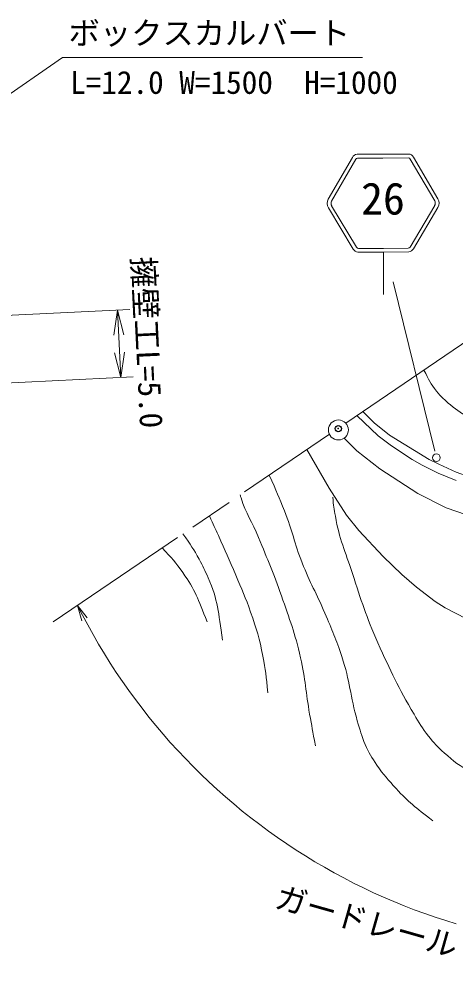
# Model space of a CAD drawing. Units: millimetres, scale not verified. Extents: x 40000 to 680000, y 20000 to 380000.
# Drawn here: x 336087 to 370951, y 239316 to 314927 of the extents above; entities that cross this region are included whole.
import ezdxf
from ezdxf.enums import TextEntityAlignment as Align

# ---------------------------------------------------------------- set-up
doc = ezdxf.new("R2010")
doc.units = ezdxf.units.MM
doc.header["$LTSCALE"] = 1000
doc.header["$PDMODE"] = 32
doc.header["$PDSIZE"] = 500
doc.linetypes.add('CHAIN', pattern=[18.5, 12, -1.5, 3.5, -1.5])
for name, color, linetype, lineweight in [('M-BGD', 7, 'Continuous', 13), ('M-BMK', 2, 'CHAIN', 13), ('M-BMK-SRVR', 3, 'Continuous', 13), ('M-STR-HTXT', 7, 'Continuous', 13), ('M-STR-STRC', 7, 'Continuous', 13)]:
    doc.layers.add(name, color=color, linetype=linetype, lineweight=lineweight)
doc.layers.add('M-OTRS', color=6, linetype='Continuous')
doc.styles.add('ＭＳ ゴシック', font='')
doc.styles.get('ＭＳ ゴシック').set_extended_font_data('MS Gothic')

msp = doc.modelspace()

# ---------------------------------------------------------------- linework, layer by layer
at = {"layer": 'M-BGD'}
for points in [[(363566, 283509), (364473, 282604), (365703, 281630), (368884, 279683), (369647, 279302), (371046, 278668), (372064, 278287), (373039, 277991), (374310, 277695), (375455, 277527), (376938, 277486), (378082, 277571), (379947, 277870), (382574, 278592), (383930, 279144), (385159, 279696), (386430, 280333), (388548, 281606), (401258, 287635)], [(363096, 283190), (364813, 281587), (365874, 280782), (367527, 279682), (368333, 279216), (369605, 278582), (371047, 277989)], [(359095, 280469), (360875, 277388), (362276, 275227), (363251, 273999), (365203, 271924), (366687, 270484), (367875, 269468), (369359, 268325), (370165, 267817), (371861, 266928)]]:
    msp.add_lwpolyline(points, dxfattribs=at)
msp.add_circle((369462, 279826), 305, dxfattribs=at)
for points, knots in [([(368465, 286840), (368859, 286042), (368986, 285746), (369473, 285151), (369858, 284680), (370105, 284436), (370575, 284050), (371165, 283567), (371534, 283343), (372187, 282949), (372865, 282540), (373264, 282328), (374010, 282061), (375299, 281598), (376092, 281574), (377401, 281173), (378283, 280903), (378767, 280710), (379606, 280328), (380815, 279777), (381222, 279468), (382532, 278592)], [0, 0, 0, 0, 1, 1, 1, 2, 2, 2, 3, 3, 3, 4, 4, 4, 5, 5, 5, 6, 6, 6, 7, 7, 7, 7]), ([(356096, 278430), (356710, 277079), (356871, 276695), (357317, 275562), (357943, 273969), (358102, 273006), (358727, 271411), (359356, 269805), (359871, 268974), (360544, 267385), (361113, 266044), (361441, 265293), (361903, 263911), (362557, 261958), (362562, 260761), (363137, 258784), (363356, 258029), (363465, 257599), (363774, 256877), (364066, 256195), (364295, 255840), (364708, 255225), (365232, 254443), (365601, 254056), (366235, 253361), (367263, 252235), (367744, 251905), (369162, 250778)], [0, 0, 0, 0, 1, 1, 1, 2, 2, 2, 3, 3, 3, 4, 4, 4, 5, 5, 5, 6, 6, 6, 7, 7, 7, 8, 8, 8, 9, 9, 9, 9]), ([(353771, 276849), (353799, 276740), (353812, 276709), (353840, 276619), (354246, 275325), (354729, 274697), (355242, 273441), (355980, 271631), (356427, 270628), (357068, 268781), (357732, 266866), (358156, 265801), (358598, 263823), (358987, 262082), (359015, 261071), (359326, 259314), (359501, 258326), (359557, 258010), (359790, 256789)], [0, 0, 0, 0, 1, 1, 1, 2, 2, 2, 3, 3, 3, 4, 4, 4, 5, 5, 5, 6, 6, 6, 6]), ([(361172, 276667), (361238, 275953), (361285, 275735), (361386, 275142), (361698, 273303), (362173, 272340), (362746, 270566), (363455, 268368), (363844, 267125), (364785, 265015), (365804, 262730), (366418, 261462), (367671, 259296), (368079, 258592), (368321, 258203), (368817, 257559), (369261, 256984), (369541, 256679), (370090, 256204), (370861, 255537), (371314, 255167), (372210, 254680), (373024, 254238), (373508, 254040), (374372, 253707), (375901, 253117), (376539, 253053), (378442, 252693)], [0, 0, 0, 0, 1, 1, 1, 2, 2, 2, 3, 3, 3, 4, 4, 4, 5, 5, 5, 6, 6, 6, 7, 7, 7, 8, 8, 8, 9, 9, 9, 9]), ([(351316, 275180), (351667, 274410), (351755, 274213), (352034, 273592), (352585, 272362), (352895, 271672), (353422, 270431), (353909, 269282), (354205, 268645), (354611, 267465), (355075, 266117), (355321, 265349), (355588, 263948), (355804, 262817), (355855, 262396), (355972, 261024)], [0, 0, 0, 0, 1, 1, 1, 2, 2, 2, 3, 3, 3, 4, 4, 4, 5, 5, 5, 5]), ([(349197, 273740), (349843, 272803), (350048, 272532), (350496, 271700), (350801, 271133), (350962, 270808), (351218, 270217), (352014, 268378), (352009, 267525), (352366, 265217)], [0, 0, 0, 0, 1, 1, 1, 2, 2, 2, 3, 3, 3, 3]), ([(347528, 272605), (348345, 271773), (348596, 271453), (349183, 270639), (350188, 269246), (350388, 268549), (351136, 266699)], [0, 0, 0, 0, 1, 1, 1, 2, 2, 2, 2])]:
    msp.add_open_spline(points, degree=3, knots=knots, dxfattribs=at)
at = {"layer": 'M-BMK'}
for p, q in [((362212, 282588), (377646, 293082)), ((338828, 266689), (360903, 281699))]:
    msp.add_line(p, q, dxfattribs=at)
msp.add_lwpolyline([(421588, 291522), (418272, 290694), (415561, 289795), (409853, 288051), (406321, 286651), (399097, 283227), (394340, 280336), (392223, 278653), (390040, 277003), (387716, 275828), (384961, 274873), (382095, 274384), (379462, 274151), (375513, 274323), (372736, 274956), (370230, 275828), (367975, 276961), (364937, 278922), (363104, 280366), (362097, 281398)], dxfattribs=at)
at = {"layer": 'M-BMK-SRVR'}
msp.add_circle((361625, 282044), 800, dxfattribs=at)
at = {"layer": 'M-OTRS'}
msp.add_point((361611, 282149), dxfattribs=at)
at = {"layer": 'M-STR-HTXT'}
for p, q in [((316926, 296157), (339560, 311829)), ((339560, 311829), (363560, 311829)), ((326161, 290773), (344965, 291687)), ((343966, 291638), (343664, 289621)), ((343966, 291638), (344229, 286239)), ((343966, 291638), (344463, 289660)), ((344229, 286239), (343732, 288218)), ((344229, 286239), (344531, 288256)), ((326424, 285374), (345228, 286288)), ((340774, 268013), (341107, 266782)), ((340774, 268013), (341555, 267005))]:
    msp.add_line(p, q, dxfattribs=at)
msp.add_lwpolyline([(340774, 268013), (341175, 267224), (341590, 266443), (342019, 265669), (342461, 264903), (342917, 264144), (343387, 263395), (343869, 262653), (344365, 261920), (344874, 261197), (345396, 260482), (345930, 259777), (346477, 259081), (347036, 258396), (347607, 257720), (348190, 257055), (348785, 256400), (349392, 255756), (350010, 255122), (350639, 254500), (351279, 253889), (351929, 253290), (352591, 252702), (353263, 252127), (353944, 251563), (354636, 251011), (355338, 250472), (356049, 249946), (356769, 249432), (357499, 248931), (358237, 248443), (358983, 247969), (359738, 247508), (360502, 247060), (361273, 246626), (362051, 246206), (362837, 245800), (363630, 245408), (364430, 245030), (365237, 244666), (366050, 244317), (366869, 243982), (367693, 243662), (368524, 243357), (369360, 243066), (370200, 242791), (371046, 242530)], dxfattribs=at)
at = {"layer": 'M-STR-STRC'}
for p, q in [((362749, 303845), (360818, 300502)), ((363008, 303695), (361077, 300352)), ((367366, 303713), (369324, 300386)), ((367625, 303865), (369583, 300538)), ((360827, 299814), (362806, 296507)), ((361084, 299968), (363064, 296661)), ((369321, 300002), (367369, 296679)), ((369580, 299850), (367627, 296527)), ((365219, 296272), (365219, 292886)), ((369345, 280351), (366006, 293898))]:
    msp.add_line(p, q, dxfattribs=at)
for points in [[(367250, 304115), (365186, 304098), (363121, 304098)], [(367217, 303814), (365188, 303798), (363157, 303798)], [(367212, 296588), (365217, 296572), (363221, 296572)], [(367252, 296289), (365219, 296272), (363184, 296272)]]:
    msp.add_lwpolyline(points, dxfattribs=at)
for centre, radius, start, end in [((363139, 303671), 427, 92.29572, 156.02366), ((367236, 303688), 427, 24.44946, 88.1774), ((363179, 303608), 191, 96.53703, 152.95737), ((367196, 303624), 191, 27.51575, 83.93609), ((361445, 300166), 711, 151.80974, 209.66878), ((361445, 300166), 412, 151.80974, 209.66878), ((368959, 300197), 412, 330.80435, 28.66338), ((368959, 300197), 711, 330.80435, 28.66338), ((363297, 296874), 612, 216.76349, 259.34701), ((363232, 296775), 203, 214.0004, 273.155), ((367199, 296791), 203, 267.31812, 326.47272), ((367134, 296889), 612, 281.12611, 323.70964)]:
    msp.add_arc(centre, radius, start, end, dxfattribs=at)

# ---------------------------------------------------------------- texts
at = {"layer": 'M-STR-HTXT', "style": 'ＭＳ ゴシック'}
msp.add_text('ボックスカルバート', height=1833, dxfattribs=at).set_placement((340060, 312329), align=Align.BOTTOM_LEFT)
msp.add_text('L=12.0 W=1500\u3000H=1000', height=1833, dxfattribs=at).set_placement((353275, 309846), align=Align.MIDDLE_CENTER)
for s, rotation, p in [('擁壁工L=5.0', 272.783, (344897, 288978)), ('ガードレール L=42.0', 344.201, (367695, 240128))]:
    msp.add_text(s, height=1833, rotation=rotation, dxfattribs=at).set_placement(p, align=Align.BOTTOM_CENTER)
at = {"layer": 'M-STR-STRC', "style": 'ＭＳ ゴシック'}
msp.add_text('26', height=2566, dxfattribs=at).set_placement((363442, 298506), align=Align.BOTTOM_LEFT)

doc.saveas('drawing.dxf')
